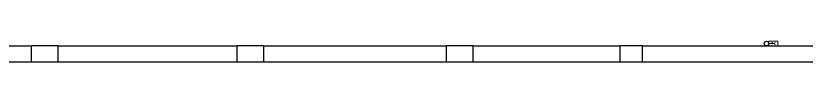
# Model space of a CAD drawing. Header units: metres. Extents: x -107920 to 223280, y -14950 to 38746.
# Drawn here: x 36105 to 71135, y -12950 to -12050 of the extents above; entities that cross this region are included whole.
import ezdxf

# ---------------------------------------------------------------- set-up
doc = ezdxf.new("R2010")
doc.units = ezdxf.units.M
for name, color, linetype in [('06A_结构柱', 4, 'Continuous'), ('15A_给排水设备', 252, 'Continuous'), ('WALL', 5, 'Continuous')]:
    doc.layers.add(name, color=color, linetype=linetype)
doc.layers.add('0给水阀门及设备', color=2, linetype='Continuous', lineweight=13)

msp = doc.modelspace()

# ---------------------------------------------------------------- linework, layer by layer
at = {"layer": '06A_结构柱'}
for p, q in [((37980, -12250), (36780, -12250)), ((36780, -12250), (36780, -12950)), ((37980, -12950), (37980, -12250)), ((47100, -12250), (45900, -12250)), ((45900, -12250), (45900, -12950)), ((47100, -12950), (47100, -12250)), ((56380, -12250), (55180, -12250)), ((55180, -12250), (55180, -12950)), ((56380, -12950), (56380, -12250)), ((63880, -12250), (62880, -12250)), ((62880, -12250), (62880, -12950)), ((63880, -12950), (63880, -12250)), ((36780, -12950), (37980, -12950)), ((45900, -12950), (47100, -12950)), ((55180, -12950), (56380, -12950)), ((62880, -12950), (63880, -12950))]:
    msp.add_line(p, q, dxfattribs=at)
at = {"layer": '0给水阀门及设备', "color": 0, "extrusion": (0, 0, -1)}
for p, q in [((69478, -12050, 0), (69878, -12050, 0)), ((69478, -12250, 0), (69478, -12050, 0)), ((69878, -12250, 0), (69478, -12250, 0)), ((69528, -12150, 0), (69728, -12150, 0)), ((69648, -12105, 0), (69613, -12105, 0)), ((69648, -12150, 0), (69648, -12105, 0)), ((69878, -12050, 0), (69878, -12250, 0))]:
    msp.add_line(p, q, dxfattribs=at)
for centre, radius, start, end in [((-69648, -12150, 0), 7.5, 360, 180), ((-69648, -12150, 0), 7.5, 180, 360), ((-69778, -12150, 0), 50, 270, 90)]:
    msp.add_arc(centre, radius, start, end, dxfattribs=at)
at = {"layer": '15A_给排水设备'}
msp.add_circle((69378, -12150, 0), 100, dxfattribs=at)
at = {"layer": 'WALL'}
for p, q in [((28710, -12250), (36780, -12250)), ((37980, -12250), (45900, -12250)), ((47100, -12250), (55180, -12250)), ((56380, -12250), (62880, -12250)), ((63880, -12250), (71480, -12250)), ((28710, -12950), (37380, -12950)), ((37380, -12950), (46500, -12950)), ((46500, -12950), (55620, -12950)), ((55620, -12950), (56380, -12950)), ((56380, -12950), (63480, -12950)), ((56380, -12950), (56380, -12950)), ((63480, -12950), (71970, -12950))]:
    msp.add_line(p, q, dxfattribs=at)

doc.saveas('drawing.dxf')
